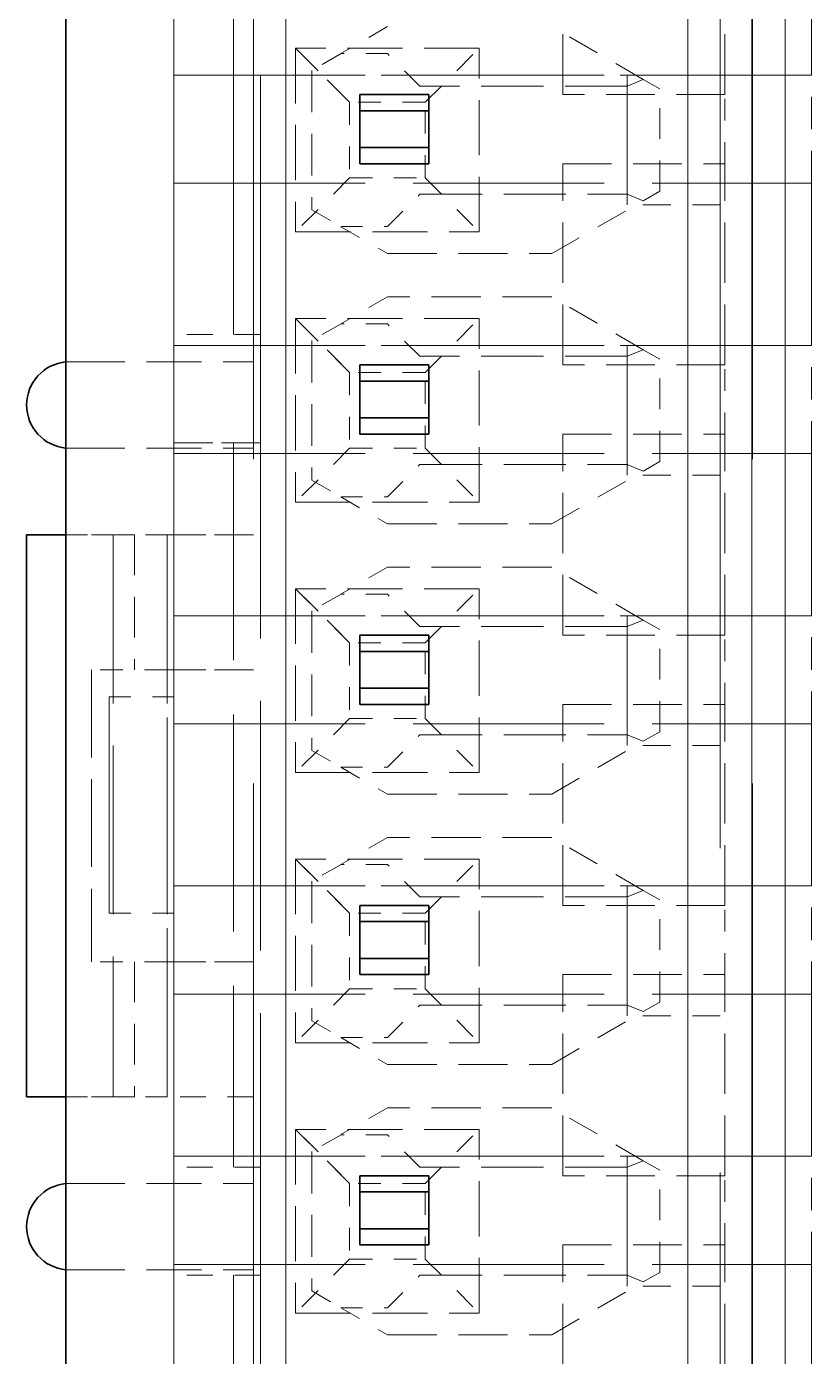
# Model space of a CAD drawing. Extents: x 23 to 417, y 3 to 294.
# Drawn here: x 229.65 to 233.28, y 134.02 to 140.17 of the extents above; entities that cross this region are included whole.
import ezdxf

# ---------------------------------------------------------------- set-up
doc = ezdxf.new("R2010")
doc.units = 0
doc.linetypes.add('DASHED', pattern=[15, 12, -3])
doc.layers.get('0').update_dxf_attribs({"lineweight": 13})

# ---------------------------------------------------------------- blocks, each defined once
blk = doc.blocks.new('BLOCK3528')
at = {"color": 7, "lineweight": 35}
blk.add_line((-81, 48.3), (-81, -50.2), dxfattribs=at)
at = {"color": 7, "linetype": 'DASHED', "lineweight": 13, "ltscale": 0.28325}
for p, q in [((-79.45, 26.42), (-79.45, 37.75)), ((-79.45, 37.75), (-79.45, 26.42)), ((-79.45, 6.39), (-79.45, 17.72)), ((-79.45, 17.72), (-79.45, 6.39))]:
    blk.add_line(p, q, dxfattribs=at)
at = {"color": 7, "linetype": 'DASHED', "lineweight": 13}
for p, q in [((-74.65, 37.75), (-74.65, 6.39)), ((-74.65, 6.39), (-74.65, 37.75)), ((-79.264, 37.269), (-79.264, 6.669)), ((-79.264, 37.269), (-79.264, 6.669)), ((-74.944, 6.669), (-74.944, 37.269)), ((-74.944, 6.669), (-74.944, 37.269)), ((-74.644, 37.269), (-74.644, 6.669)), ((-74.644, 37.269), (-74.644, 6.669)), ((-74.344, 6.669), (-74.344, 37.269)), ((-74.344, 37.269), (-74.344, 6.669)), ((-78.964, 6.969), (-78.964, 36.969)), ((-78.964, 36.969), (-78.964, 6.969)), ((-75.244, 36.969), (-75.244, 6.969)), ((-75.244, 6.969), (-75.244, 36.969))]:
    blk.add_line(p, q, dxfattribs=at)
at = {"color": 7, "linetype": 'DASHED', "lineweight": 13, "ltscale": 0.2895}
for p, q in [((-79.2, 37.5), (-79.2, 25.92)), ((-79.2, 37.5), (-79.2, 25.92)), ((-79.2, 18.22), (-79.2, 6.64)), ((-79.2, 18.22), (-79.2, 6.64))]:
    blk.add_line(p, q, dxfattribs=at)
at = {"color": 7, "linetype": 'DASHED', "lineweight": 13, "ltscale": 0.0465}
for p, q in [((-76.4, 28.64), (-76.4, 30.5)), ((-76.4, 28.64), (-76.4, 30.5)), ((-74.9, 28.64), (-74.9, 30.5)), ((-74.9, 28.64), (-74.9, 30.5)), ((-76.4, 26.14), (-76.4, 28)), ((-76.4, 26.14), (-76.4, 28)), ((-74.9, 26.14), (-74.9, 28)), ((-74.9, 26.14), (-74.9, 28)), ((-76.4, 23.64), (-76.4, 25.5)), ((-76.4, 23.64), (-76.4, 25.5)), ((-74.9, 23.64), (-74.9, 25.5)), ((-74.9, 23.64), (-74.9, 25.5)), ((-76.4, 21.14), (-76.4, 23)), ((-76.4, 21.14), (-76.4, 23)), ((-74.9, 21.14), (-74.9, 23)), ((-74.9, 21.14), (-74.9, 23)), ((-76.4, 18.64), (-76.4, 20.5)), ((-76.4, 18.64), (-76.4, 20.5)), ((-74.9, 18.64), (-74.9, 20.5)), ((-74.9, 18.64), (-74.9, 20.5)), ((-76.4, 16.14), (-76.4, 18)), ((-76.4, 16.14), (-76.4, 18)), ((-74.9, 16.14), (-74.9, 18)), ((-74.9, 16.14), (-74.9, 18))]:
    blk.add_line(p, q, dxfattribs=at)
at = {"color": 7, "linetype": 'DASHED', "lineweight": 13, "ltscale": 0.0375}
for p, q in [((-80, 28.82), (-80, 30.32)), ((-80, 30.32), (-80, 28.82)), ((-74.1, 28.82), (-74.1, 30.32)), ((-74.1, 30.32), (-74.1, 28.82)), ((-74.9, 28.64), (-76.4, 28.64)), ((-74.9, 28.64), (-76.4, 28.64)), ((-76.4, 28), (-74.9, 28)), ((-76.4, 28), (-74.9, 28)), ((-80, 26.32), (-80, 27.82)), ((-80, 27.82), (-80, 26.32)), ((-74.1, 26.32), (-74.1, 27.82)), ((-74.1, 27.82), (-74.1, 26.32)), ((-74.9, 26.14), (-76.4, 26.14)), ((-74.9, 26.14), (-76.4, 26.14)), ((-76.4, 25.5), (-74.9, 25.5)), ((-76.4, 25.5), (-74.9, 25.5)), ((-80, 23.82), (-80, 25.32)), ((-80, 25.32), (-80, 23.82)), ((-74.1, 23.82), (-74.1, 25.32)), ((-74.1, 25.32), (-74.1, 23.82)), ((-74.9, 23.64), (-76.4, 23.64)), ((-74.9, 23.64), (-76.4, 23.64)), ((-76.4, 23), (-74.9, 23)), ((-76.4, 23), (-74.9, 23)), ((-80, 21.32), (-80, 22.82)), ((-80, 22.82), (-80, 21.32)), ((-74.1, 21.32), (-74.1, 22.82)), ((-74.1, 22.82), (-74.1, 21.32)), ((-74.9, 21.14), (-76.4, 21.14)), ((-74.9, 21.14), (-76.4, 21.14)), ((-76.4, 20.5), (-74.9, 20.5)), ((-76.4, 20.5), (-74.9, 20.5)), ((-80, 18.82), (-80, 20.32)), ((-80, 20.32), (-80, 18.82)), ((-74.1, 18.82), (-74.1, 20.32)), ((-74.1, 20.32), (-74.1, 18.82)), ((-74.9, 18.64), (-76.4, 18.64)), ((-74.9, 18.64), (-76.4, 18.64)), ((-76.4, 18), (-74.9, 18)), ((-76.4, 18), (-74.9, 18)), ((-80, 16.32), (-80, 17.82)), ((-80, 17.82), (-80, 16.32)), ((-74.1, 16.32), (-74.1, 17.82)), ((-74.1, 17.82), (-74.1, 16.32))]:
    blk.add_line(p, q, dxfattribs=at)
at = {"color": 7, "linetype": 'DASHED', "lineweight": 13, "ltscale": 0.012459}
for p, q in [((-78.024, 29.269), (-78.456, 29.02)), ((-78.024, 29.269), (-78.456, 29.02)), ((-78.456, 27.418), (-78.024, 27.169)), ((-78.456, 27.418), (-78.024, 27.169)), ((-78.024, 26.769), (-78.456, 26.52)), ((-78.024, 26.769), (-78.456, 26.52)), ((-78.456, 24.918), (-78.024, 24.669)), ((-78.456, 24.918), (-78.024, 24.669)), ((-78.024, 24.269), (-78.456, 24.02)), ((-78.024, 24.269), (-78.456, 24.02)), ((-78.456, 22.418), (-78.024, 22.169)), ((-78.456, 22.418), (-78.024, 22.169)), ((-78.024, 21.769), (-78.456, 21.52)), ((-78.024, 21.769), (-78.456, 21.52)), ((-78.456, 19.918), (-78.024, 19.669)), ((-78.456, 19.918), (-78.024, 19.669)), ((-78.024, 19.269), (-78.456, 19.02)), ((-78.024, 19.269), (-78.456, 19.02)), ((-78.456, 17.418), (-78.024, 17.169)), ((-78.456, 17.418), (-78.024, 17.169))]:
    blk.add_line(p, q, dxfattribs=at)
at = {"color": 7, "linetype": 'DASHED', "lineweight": 13, "ltscale": 0.024484}
for p, q in [((-75.656, 28.779), (-76.504, 29.269)), ((-75.656, 28.779), (-76.504, 29.269)), ((-76.504, 27.169), (-75.656, 27.658)), ((-76.504, 27.169), (-75.656, 27.658)), ((-75.656, 26.279), (-76.504, 26.769)), ((-75.656, 26.279), (-76.504, 26.769)), ((-76.504, 24.669), (-75.656, 25.158)), ((-76.504, 24.669), (-75.656, 25.158)), ((-75.656, 23.779), (-76.504, 24.269)), ((-75.656, 23.779), (-76.504, 24.269)), ((-76.504, 22.169), (-75.656, 22.658)), ((-76.504, 22.169), (-75.656, 22.658)), ((-75.656, 21.279), (-76.504, 21.769)), ((-75.656, 21.279), (-76.504, 21.769)), ((-76.504, 19.669), (-75.656, 20.158)), ((-76.504, 19.669), (-75.656, 20.158)), ((-75.656, 18.779), (-76.504, 19.269)), ((-75.656, 18.779), (-76.504, 19.269)), ((-76.504, 17.169), (-75.656, 17.658)), ((-76.504, 17.169), (-75.656, 17.658))]:
    blk.add_line(p, q, dxfattribs=at)
at = {"color": 7, "linetype": 'DASHED', "lineweight": 13, "ltscale": 0.0425}
for p, q in [((-77.174, 29.069), (-78.874, 29.069)), ((-78.874, 29.069), (-78.874, 27.369)), ((-77.174, 29.069), (-78.874, 29.069)), ((-78.874, 29.069), (-78.874, 27.369)), ((-77.174, 27.369), (-77.174, 29.069)), ((-77.174, 27.369), (-77.174, 29.069)), ((-78.874, 27.369), (-77.174, 27.369)), ((-78.874, 27.369), (-77.174, 27.369)), ((-77.174, 26.569), (-78.874, 26.569)), ((-78.874, 26.569), (-78.874, 24.869)), ((-77.174, 26.569), (-78.874, 26.569)), ((-78.874, 26.569), (-78.874, 24.869)), ((-77.174, 24.869), (-77.174, 26.569)), ((-77.174, 24.869), (-77.174, 26.569)), ((-80.964, 26.169), (-79.264, 26.169)), ((-80.964, 26.169), (-79.264, 26.169)), ((-80.964, 25.369), (-79.264, 25.369)), ((-80.964, 25.369), (-79.264, 25.369)), ((-78.874, 24.869), (-77.174, 24.869)), ((-78.874, 24.869), (-77.174, 24.869)), ((-77.174, 24.069), (-78.874, 24.069)), ((-78.874, 24.069), (-78.874, 22.369)), ((-77.174, 24.069), (-78.874, 24.069)), ((-78.874, 24.069), (-78.874, 22.369)), ((-77.174, 22.369), (-77.174, 24.069)), ((-77.174, 22.369), (-77.174, 24.069)), ((-78.874, 22.369), (-77.174, 22.369)), ((-78.874, 22.369), (-77.174, 22.369)), ((-77.174, 21.569), (-78.874, 21.569)), ((-78.874, 21.569), (-78.874, 19.869)), ((-77.174, 21.569), (-78.874, 21.569)), ((-78.874, 21.569), (-78.874, 19.869)), ((-77.174, 19.869), (-77.174, 21.569)), ((-77.174, 19.869), (-77.174, 21.569)), ((-78.874, 19.869), (-77.174, 19.869)), ((-78.874, 19.869), (-77.174, 19.869)), ((-77.174, 19.069), (-78.874, 19.069)), ((-78.874, 19.069), (-78.874, 17.369)), ((-77.174, 19.069), (-78.874, 19.069)), ((-78.874, 19.069), (-78.874, 17.369)), ((-77.174, 17.369), (-77.174, 19.069)), ((-77.174, 17.369), (-77.174, 19.069)), ((-80.964, 18.569), (-79.264, 18.569)), ((-80.964, 18.569), (-79.264, 18.569)), ((-80.964, 17.769), (-79.264, 17.769)), ((-80.964, 17.769), (-79.264, 17.769)), ((-78.874, 17.369), (-77.174, 17.369)), ((-78.874, 17.369), (-77.174, 17.369))]:
    blk.add_line(p, q, dxfattribs=at)
at = {"color": 7, "linetype": 'DASHED', "lineweight": 13, "ltscale": 0.017678}
for p, q in [((-78.874, 29.069), (-78.374, 28.569)), ((-78.374, 28.569), (-78.874, 29.069)), ((-77.674, 28.569), (-77.174, 29.069)), ((-77.674, 28.569), (-77.174, 29.069)), ((-78.374, 27.869), (-78.874, 27.369)), ((-78.374, 27.869), (-78.874, 27.369)), ((-77.674, 27.869), (-77.174, 27.369)), ((-77.674, 27.869), (-77.174, 27.369)), ((-78.874, 26.569), (-78.374, 26.069)), ((-78.374, 26.069), (-78.874, 26.569)), ((-77.674, 26.069), (-77.174, 26.569)), ((-77.674, 26.069), (-77.174, 26.569)), ((-78.374, 25.369), (-78.874, 24.869)), ((-78.374, 25.369), (-78.874, 24.869)), ((-77.674, 25.369), (-77.174, 24.869)), ((-77.674, 25.369), (-77.174, 24.869)), ((-78.874, 24.069), (-78.374, 23.569)), ((-78.374, 23.569), (-78.874, 24.069)), ((-77.674, 23.569), (-77.174, 24.069)), ((-77.674, 23.569), (-77.174, 24.069)), ((-78.374, 22.869), (-78.874, 22.369)), ((-78.374, 22.869), (-78.874, 22.369)), ((-77.674, 22.869), (-77.174, 22.369)), ((-77.674, 22.869), (-77.174, 22.369)), ((-78.874, 21.569), (-78.374, 21.069)), ((-78.374, 21.069), (-78.874, 21.569)), ((-77.674, 21.069), (-77.174, 21.569)), ((-77.674, 21.069), (-77.174, 21.569)), ((-78.374, 20.369), (-78.874, 19.869)), ((-78.374, 20.369), (-78.874, 19.869)), ((-77.674, 20.369), (-77.174, 19.869)), ((-77.674, 20.369), (-77.174, 19.869)), ((-78.874, 19.069), (-78.374, 18.569)), ((-78.374, 18.569), (-78.874, 19.069)), ((-77.674, 18.569), (-77.174, 19.069)), ((-77.674, 18.569), (-77.174, 19.069)), ((-78.374, 17.869), (-78.874, 17.369)), ((-78.374, 17.869), (-78.874, 17.369)), ((-77.674, 17.869), (-77.174, 17.369)), ((-77.674, 17.869), (-77.174, 17.369))]:
    blk.add_line(p, q, dxfattribs=at)
at = {"color": 7, "linetype": 'DASHED', "lineweight": 13, "ltscale": 0.007783}
for p, q in [((-78.454, 29.019), (-78.724, 28.864)), ((-78.454, 29.019), (-78.724, 28.864)), ((-78.724, 27.574), (-78.454, 27.419)), ((-78.724, 27.574), (-78.454, 27.419)), ((-78.454, 26.519), (-78.724, 26.364)), ((-78.454, 26.519), (-78.724, 26.364)), ((-78.724, 25.074), (-78.454, 24.919)), ((-78.724, 25.074), (-78.454, 24.919)), ((-78.454, 24.019), (-78.724, 23.864)), ((-78.454, 24.019), (-78.724, 23.864)), ((-78.724, 22.574), (-78.454, 22.419)), ((-78.724, 22.574), (-78.454, 22.419)), ((-78.454, 21.519), (-78.724, 21.364)), ((-78.454, 21.519), (-78.724, 21.364)), ((-78.724, 20.074), (-78.454, 19.919)), ((-78.724, 20.074), (-78.454, 19.919)), ((-78.454, 19.019), (-78.724, 18.864)), ((-78.454, 19.019), (-78.724, 18.864)), ((-78.724, 17.574), (-78.454, 17.419)), ((-78.724, 17.574), (-78.454, 17.419))]:
    blk.add_line(p, q, dxfattribs=at)
at = {"color": 7, "linetype": 'DASHED', "lineweight": 13, "ltscale": 0.01075}
for p, q in [((-78.024, 29.019), (-78.454, 29.019)), ((-78.024, 29.019), (-78.454, 29.019)), ((-78.454, 27.419), (-78.024, 27.419)), ((-78.454, 27.419), (-78.024, 27.419)), ((-78.024, 26.519), (-78.454, 26.519)), ((-78.024, 26.519), (-78.454, 26.519)), ((-78.454, 24.919), (-78.024, 24.919)), ((-78.454, 24.919), (-78.024, 24.919)), ((-78.024, 24.019), (-78.454, 24.019)), ((-78.024, 24.019), (-78.454, 24.019)), ((-78.454, 22.419), (-78.024, 22.419)), ((-78.454, 22.419), (-78.024, 22.419)), ((-78.024, 21.519), (-78.454, 21.519)), ((-78.024, 21.519), (-78.454, 21.519)), ((-78.454, 19.919), (-78.024, 19.919)), ((-78.454, 19.919), (-78.024, 19.919)), ((-78.024, 19.019), (-78.454, 19.019)), ((-78.024, 19.019), (-78.454, 19.019)), ((-78.454, 17.419), (-78.024, 17.419)), ((-78.454, 17.419), (-78.024, 17.419))]:
    blk.add_line(p, q, dxfattribs=at)
at = {"color": 7, "linetype": 'DASHED', "lineweight": 13, "ltscale": 0.010607}
for p, q in [((-77.724, 28.719), (-78.024, 29.019)), ((-77.724, 28.719), (-78.024, 29.019)), ((-78.024, 27.419), (-77.724, 27.719)), ((-78.024, 27.419), (-77.724, 27.719)), ((-77.724, 26.219), (-78.024, 26.519)), ((-77.724, 26.219), (-78.024, 26.519)), ((-78.024, 24.919), (-77.724, 25.219)), ((-78.024, 24.919), (-77.724, 25.219)), ((-77.724, 23.719), (-78.024, 24.019)), ((-77.724, 23.719), (-78.024, 24.019)), ((-78.024, 22.419), (-77.724, 22.719)), ((-78.024, 22.419), (-77.724, 22.719)), ((-77.724, 21.219), (-78.024, 21.519)), ((-77.724, 21.219), (-78.024, 21.519)), ((-78.024, 19.919), (-77.724, 20.219)), ((-78.024, 19.919), (-77.724, 20.219)), ((-77.724, 18.719), (-78.024, 19.019)), ((-77.724, 18.719), (-78.024, 19.019)), ((-78.024, 17.419), (-77.724, 17.719)), ((-78.024, 17.419), (-77.724, 17.719))]:
    blk.add_line(p, q, dxfattribs=at)
at = {"color": 7, "linetype": 'DASHED', "lineweight": 13, "ltscale": 0.025}
for p, q in [((-80, 28.82), (-80, 27.82)), ((-80, 27.82), (-80, 28.82)), ((-74.1, 27.82), (-74.1, 28.82)), ((-74.1, 27.82), (-74.1, 28.82)), ((-75.804, 27.719), (-75.804, 28.719)), ((-75.804, 28.719), (-75.804, 27.719)), ((-80, 26.32), (-80, 25.32)), ((-80, 25.32), (-80, 26.32)), ((-75.804, 25.219), (-75.804, 26.219)), ((-75.804, 26.219), (-75.804, 25.219)), ((-74.1, 25.32), (-74.1, 26.32)), ((-74.1, 25.32), (-74.1, 26.32)), ((-80, 23.82), (-80, 22.82)), ((-80, 22.82), (-80, 23.82)), ((-74.1, 22.82), (-74.1, 23.82)), ((-74.1, 22.82), (-74.1, 23.82)), ((-75.804, 22.719), (-75.804, 23.719)), ((-75.804, 23.719), (-75.804, 22.719)), ((-80, 21.32), (-80, 20.32)), ((-80, 20.32), (-80, 21.32)), ((-74.1, 20.32), (-74.1, 21.32)), ((-74.1, 20.32), (-74.1, 21.32)), ((-75.804, 20.219), (-75.804, 21.219)), ((-75.804, 21.219), (-75.804, 20.219)), ((-80, 18.82), (-80, 17.82)), ((-80, 17.82), (-80, 18.82)), ((-74.1, 17.82), (-74.1, 18.82)), ((-74.1, 17.82), (-74.1, 18.82)), ((-75.804, 17.719), (-75.804, 18.719)), ((-75.804, 18.719), (-75.804, 17.719))]:
    blk.add_line(p, q, dxfattribs=at)
at = {"color": 7, "linetype": 'DASHED', "lineweight": 13, "ltscale": 0.1475}
for p, q in [((-74.1, 28.82), (-80, 28.82)), ((-80, 28.82), (-74.1, 28.82)), ((-80, 27.82), (-74.1, 27.82)), ((-80, 27.82), (-74.1, 27.82)), ((-74.1, 26.32), (-80, 26.32)), ((-80, 26.32), (-74.1, 26.32)), ((-80, 25.32), (-74.1, 25.32)), ((-80, 25.32), (-74.1, 25.32)), ((-74.1, 23.82), (-80, 23.82)), ((-80, 23.82), (-74.1, 23.82)), ((-80, 22.82), (-74.1, 22.82)), ((-80, 22.82), (-74.1, 22.82)), ((-74.1, 21.32), (-80, 21.32)), ((-80, 21.32), (-74.1, 21.32)), ((-80, 20.32), (-74.1, 20.32)), ((-80, 20.32), (-74.1, 20.32)), ((-74.1, 18.82), (-80, 18.82)), ((-80, 18.82), (-74.1, 18.82)), ((-80, 17.82), (-74.1, 17.82)), ((-80, 17.82), (-74.1, 17.82))]:
    blk.add_line(p, q, dxfattribs=at)
at = {"color": 7, "linetype": 'DASHED', "lineweight": 13, "ltscale": 0.03225}
for p, q in [((-78.724, 28.864), (-78.724, 27.574)), ((-78.724, 28.864), (-78.724, 27.574)), ((-78.724, 26.364), (-78.724, 25.074)), ((-78.724, 26.364), (-78.724, 25.074)), ((-78.724, 23.864), (-78.724, 22.574)), ((-78.724, 23.864), (-78.724, 22.574)), ((-78.724, 21.364), (-78.724, 20.074)), ((-78.724, 21.364), (-78.724, 20.074)), ((-78.724, 18.864), (-78.724, 17.574)), ((-78.724, 18.864), (-78.724, 17.574))]:
    blk.add_line(p, q, dxfattribs=at)
at = {"color": 7, "linetype": 'DASHED', "lineweight": 13, "ltscale": 0.0025}
for p, q in [((-75.804, 28.819), (-75.804, 28.719)), ((-75.804, 28.819), (-75.804, 28.719)), ((-75.804, 27.719), (-75.804, 27.619)), ((-75.804, 27.719), (-75.804, 27.619)), ((-75.804, 26.319), (-75.804, 26.219)), ((-75.804, 26.319), (-75.804, 26.219)), ((-75.804, 25.219), (-75.804, 25.119)), ((-75.804, 25.219), (-75.804, 25.119)), ((-75.804, 23.819), (-75.804, 23.719)), ((-75.804, 23.819), (-75.804, 23.719)), ((-75.804, 22.719), (-75.804, 22.619)), ((-75.804, 22.719), (-75.804, 22.619)), ((-75.804, 21.319), (-75.804, 21.219)), ((-75.804, 21.319), (-75.804, 21.219)), ((-75.804, 20.219), (-75.804, 20.119)), ((-75.804, 20.219), (-75.804, 20.119)), ((-75.804, 18.819), (-75.804, 18.719)), ((-75.804, 18.819), (-75.804, 18.719)), ((-75.804, 17.719), (-75.804, 17.619)), ((-75.804, 17.719), (-75.804, 17.619))]:
    blk.add_line(p, q, dxfattribs=at)
at = {"color": 7, "linetype": 'DASHED', "lineweight": 13, "ltscale": 0.048}
for p, q in [((-75.804, 28.719), (-77.724, 28.719)), ((-75.804, 28.719), (-77.724, 28.719)), ((-77.724, 27.719), (-75.804, 27.719)), ((-77.724, 27.719), (-75.804, 27.719)), ((-75.804, 26.219), (-77.724, 26.219)), ((-75.804, 26.219), (-77.724, 26.219)), ((-77.724, 25.219), (-75.804, 25.219)), ((-77.724, 25.219), (-75.804, 25.219)), ((-75.804, 23.719), (-77.724, 23.719)), ((-75.804, 23.719), (-77.724, 23.719)), ((-77.724, 22.719), (-75.804, 22.719)), ((-77.724, 22.719), (-75.804, 22.719)), ((-75.804, 21.219), (-77.724, 21.219)), ((-75.804, 21.219), (-77.724, 21.219)), ((-77.724, 20.219), (-75.804, 20.219)), ((-77.724, 20.219), (-75.804, 20.219)), ((-75.804, 18.719), (-77.724, 18.719)), ((-75.804, 18.719), (-77.724, 18.719)), ((-77.724, 17.719), (-75.804, 17.719)), ((-77.724, 17.719), (-75.804, 17.719))]:
    blk.add_line(p, q, dxfattribs=at)
at = {"color": 7, "linetype": 'DASHED', "lineweight": 13, "ltscale": 0.003997}
for p, q in [((-75.804, 28.719), (-75.656, 28.779)), ((-75.804, 28.719), (-75.656, 28.779)), ((-75.804, 27.719), (-75.656, 27.658)), ((-75.804, 27.719), (-75.656, 27.658)), ((-75.804, 26.219), (-75.656, 26.279)), ((-75.804, 26.219), (-75.656, 26.279)), ((-75.804, 25.219), (-75.656, 25.158)), ((-75.804, 25.219), (-75.656, 25.158)), ((-75.804, 23.719), (-75.656, 23.779)), ((-75.804, 23.719), (-75.656, 23.779)), ((-75.804, 22.719), (-75.656, 22.658)), ((-75.804, 22.719), (-75.656, 22.658)), ((-75.804, 21.219), (-75.656, 21.279)), ((-75.804, 21.219), (-75.656, 21.279)), ((-75.804, 20.219), (-75.656, 20.158)), ((-75.804, 20.219), (-75.656, 20.158)), ((-75.804, 18.719), (-75.656, 18.779)), ((-75.804, 18.719), (-75.656, 18.779)), ((-75.804, 17.719), (-75.656, 17.658)), ((-75.804, 17.719), (-75.656, 17.658))]:
    blk.add_line(p, q, dxfattribs=at)
at = {"color": 7, "linetype": 'DASHED', "lineweight": 13, "ltscale": 0.004379}
for p, q in [((-75.504, 28.692), (-75.656, 28.779)), ((-75.504, 28.692), (-75.656, 28.779)), ((-75.504, 27.746), (-75.656, 27.658)), ((-75.504, 27.746), (-75.656, 27.658)), ((-75.504, 26.192), (-75.656, 26.279)), ((-75.504, 26.192), (-75.656, 26.279)), ((-75.504, 25.246), (-75.656, 25.158)), ((-75.504, 25.246), (-75.656, 25.158)), ((-75.504, 23.692), (-75.656, 23.779)), ((-75.504, 23.692), (-75.656, 23.779)), ((-75.504, 22.746), (-75.656, 22.658)), ((-75.504, 22.746), (-75.656, 22.658)), ((-75.504, 21.192), (-75.656, 21.279)), ((-75.504, 21.192), (-75.656, 21.279)), ((-75.504, 20.246), (-75.656, 20.158)), ((-75.504, 20.246), (-75.656, 20.158)), ((-75.504, 18.692), (-75.656, 18.779)), ((-75.504, 18.692), (-75.656, 18.779)), ((-75.504, 17.746), (-75.656, 17.658)), ((-75.504, 17.746), (-75.656, 17.658))]:
    blk.add_line(p, q, dxfattribs=at)
at = {"color": 7, "linetype": 'DASHED', "lineweight": 13, "ltscale": 0.023653}
for p, q in [((-75.504, 27.746), (-75.504, 28.692)), ((-75.504, 27.746), (-75.504, 28.692)), ((-75.504, 25.246), (-75.504, 26.192)), ((-75.504, 25.246), (-75.504, 26.192)), ((-75.504, 22.746), (-75.504, 23.692)), ((-75.504, 22.746), (-75.504, 23.692)), ((-75.504, 20.246), (-75.504, 21.192)), ((-75.504, 20.246), (-75.504, 21.192)), ((-75.504, 17.746), (-75.504, 18.692)), ((-75.504, 17.746), (-75.504, 18.692))]:
    blk.add_line(p, q, dxfattribs=at)
at = {"color": 7, "linetype": 'DASHED', "lineweight": 13, "ltscale": 0.0175}
for p, q in [((-77.674, 28.569), (-78.374, 28.569)), ((-78.374, 28.569), (-78.374, 27.869)), ((-77.674, 28.569), (-78.374, 28.569)), ((-78.374, 28.569), (-78.374, 27.869)), ((-77.674, 27.869), (-77.674, 28.569)), ((-77.674, 27.869), (-77.674, 28.569)), ((-78.374, 27.869), (-77.674, 27.869)), ((-78.374, 27.869), (-77.674, 27.869)), ((-77.674, 26.069), (-78.374, 26.069)), ((-78.374, 26.069), (-78.374, 25.369)), ((-77.674, 26.069), (-78.374, 26.069)), ((-78.374, 26.069), (-78.374, 25.369)), ((-77.674, 25.369), (-77.674, 26.069)), ((-77.674, 25.369), (-77.674, 26.069)), ((-78.374, 25.369), (-77.674, 25.369)), ((-78.374, 25.369), (-77.674, 25.369)), ((-77.674, 23.569), (-78.374, 23.569)), ((-78.374, 23.569), (-78.374, 22.869)), ((-77.674, 23.569), (-78.374, 23.569)), ((-78.374, 23.569), (-78.374, 22.869)), ((-77.674, 22.869), (-77.674, 23.569)), ((-77.674, 22.869), (-77.674, 23.569)), ((-80.064, 23.319), (-80.764, 23.319)), ((-80.064, 23.319), (-80.764, 23.319)), ((-78.374, 22.869), (-77.674, 22.869)), ((-78.374, 22.869), (-77.674, 22.869)), ((-77.674, 21.069), (-78.374, 21.069)), ((-78.374, 21.069), (-78.374, 20.369)), ((-77.674, 21.069), (-78.374, 21.069)), ((-78.374, 21.069), (-78.374, 20.369)), ((-77.674, 20.369), (-77.674, 21.069)), ((-77.674, 20.369), (-77.674, 21.069)), ((-80.064, 20.619), (-80.764, 20.619)), ((-80.064, 20.619), (-80.764, 20.619)), ((-78.374, 20.369), (-77.674, 20.369)), ((-78.374, 20.369), (-77.674, 20.369)), ((-77.674, 18.569), (-78.374, 18.569)), ((-78.374, 18.569), (-78.374, 17.869)), ((-77.674, 18.569), (-78.374, 18.569)), ((-78.374, 18.569), (-78.374, 17.869)), ((-77.674, 17.869), (-77.674, 18.569)), ((-77.674, 17.869), (-77.674, 18.569)), ((-78.374, 17.869), (-77.674, 17.869)), ((-78.374, 17.869), (-77.674, 17.869))]:
    blk.add_line(p, q, dxfattribs=at)
at = {"color": 7, "lineweight": 35, "ltscale": 0.016}
for p, q in [((-77.64, 28.64), (-78.28, 28.64)), ((-78.28, 28.64), (-77.64, 28.64)), ((-78.28, 28.49), (-77.64, 28.49)), ((-78.28, 28.49), (-77.64, 28.49)), ((-78.28, 28.15), (-77.64, 28.15)), ((-78.28, 28.15), (-77.64, 28.15)), ((-77.64, 28), (-78.28, 28)), ((-78.28, 28), (-77.64, 28)), ((-77.64, 26.14), (-78.28, 26.14)), ((-78.28, 26.14), (-77.64, 26.14)), ((-78.28, 25.99), (-77.64, 25.99)), ((-78.28, 25.99), (-77.64, 25.99)), ((-78.28, 25.65), (-77.64, 25.65)), ((-78.28, 25.65), (-77.64, 25.65)), ((-77.64, 25.5), (-78.28, 25.5)), ((-78.28, 25.5), (-77.64, 25.5)), ((-77.64, 23.64), (-78.28, 23.64)), ((-78.28, 23.64), (-77.64, 23.64)), ((-78.28, 23.49), (-77.64, 23.49)), ((-78.28, 23.49), (-77.64, 23.49)), ((-78.28, 23.15), (-77.64, 23.15)), ((-78.28, 23.15), (-77.64, 23.15)), ((-77.64, 23), (-78.28, 23)), ((-78.28, 23), (-77.64, 23)), ((-77.64, 21.14), (-78.28, 21.14)), ((-78.28, 21.14), (-77.64, 21.14)), ((-78.28, 20.99), (-77.64, 20.99)), ((-78.28, 20.99), (-77.64, 20.99)), ((-78.28, 20.65), (-77.64, 20.65)), ((-78.28, 20.65), (-77.64, 20.65)), ((-77.64, 20.5), (-78.28, 20.5)), ((-78.28, 20.5), (-77.64, 20.5)), ((-77.64, 18.64), (-78.28, 18.64)), ((-78.28, 18.64), (-77.64, 18.64)), ((-78.28, 18.49), (-77.64, 18.49)), ((-78.28, 18.49), (-77.64, 18.49)), ((-78.28, 18.15), (-77.64, 18.15)), ((-78.28, 18.15), (-77.64, 18.15)), ((-77.64, 18), (-78.28, 18)), ((-78.28, 18), (-77.64, 18))]:
    blk.add_line(p, q, dxfattribs=at)
at = {"color": 7, "lineweight": 35, "ltscale": 0.00375}
for p, q in [((-78.28, 28.64), (-78.28, 28.49)), ((-78.28, 28.64), (-78.28, 28.49)), ((-77.64, 28.49), (-77.64, 28.64)), ((-77.64, 28.64), (-77.64, 28.49)), ((-78.28, 28.15), (-78.28, 28)), ((-78.28, 28.15), (-78.28, 28)), ((-77.64, 28), (-77.64, 28.15)), ((-77.64, 28.15), (-77.64, 28)), ((-78.28, 26.14), (-78.28, 25.99)), ((-78.28, 26.14), (-78.28, 25.99)), ((-77.64, 25.99), (-77.64, 26.14)), ((-77.64, 26.14), (-77.64, 25.99)), ((-78.28, 25.65), (-78.28, 25.5)), ((-78.28, 25.65), (-78.28, 25.5)), ((-77.64, 25.5), (-77.64, 25.65)), ((-77.64, 25.65), (-77.64, 25.5)), ((-78.28, 23.64), (-78.28, 23.49)), ((-78.28, 23.64), (-78.28, 23.49)), ((-77.64, 23.49), (-77.64, 23.64)), ((-77.64, 23.64), (-77.64, 23.49)), ((-78.28, 23.15), (-78.28, 23)), ((-78.28, 23.15), (-78.28, 23)), ((-77.64, 23), (-77.64, 23.15)), ((-77.64, 23.15), (-77.64, 23)), ((-78.28, 21.14), (-78.28, 20.99)), ((-78.28, 21.14), (-78.28, 20.99)), ((-77.64, 20.99), (-77.64, 21.14)), ((-77.64, 21.14), (-77.64, 20.99)), ((-78.28, 20.65), (-78.28, 20.5)), ((-78.28, 20.65), (-78.28, 20.5)), ((-77.64, 20.5), (-77.64, 20.65)), ((-77.64, 20.65), (-77.64, 20.5)), ((-78.28, 18.64), (-78.28, 18.49)), ((-78.28, 18.64), (-78.28, 18.49)), ((-77.64, 18.49), (-77.64, 18.64)), ((-77.64, 18.64), (-77.64, 18.49)), ((-78.28, 18.15), (-78.28, 18)), ((-78.28, 18.15), (-78.28, 18)), ((-77.64, 18), (-77.64, 18.15)), ((-77.64, 18.15), (-77.64, 18))]:
    blk.add_line(p, q, dxfattribs=at)
at = {"color": 7, "linetype": 'DASHED', "lineweight": 13, "ltscale": 0.016}
for p, q in [((-74.9, 28), (-74.9, 28.64)), ((-74.9, 28), (-74.9, 28.64)), ((-77.64, 28.49), (-78.28, 28.49)), ((-78.28, 28.49), (-77.64, 28.49)), ((-77.64, 28.15), (-78.28, 28.15)), ((-78.28, 28.15), (-77.64, 28.15)), ((-74.9, 25.5), (-74.9, 26.14)), ((-74.9, 25.5), (-74.9, 26.14)), ((-77.64, 25.99), (-78.28, 25.99)), ((-78.28, 25.99), (-77.64, 25.99)), ((-77.64, 25.65), (-78.28, 25.65)), ((-78.28, 25.65), (-77.64, 25.65)), ((-74.9, 23), (-74.9, 23.64)), ((-74.9, 23), (-74.9, 23.64)), ((-77.64, 23.49), (-78.28, 23.49)), ((-78.28, 23.49), (-77.64, 23.49)), ((-77.64, 23.15), (-78.28, 23.15)), ((-78.28, 23.15), (-77.64, 23.15)), ((-74.9, 20.5), (-74.9, 21.14)), ((-74.9, 20.5), (-74.9, 21.14)), ((-77.64, 20.99), (-78.28, 20.99)), ((-78.28, 20.99), (-77.64, 20.99)), ((-77.64, 20.65), (-78.28, 20.65)), ((-78.28, 20.65), (-77.64, 20.65)), ((-74.9, 18), (-74.9, 18.64)), ((-74.9, 18), (-74.9, 18.64)), ((-77.64, 18.49), (-78.28, 18.49)), ((-78.28, 18.49), (-77.64, 18.49)), ((-77.64, 18.15), (-78.28, 18.15)), ((-78.28, 18.15), (-77.64, 18.15))]:
    blk.add_line(p, q, dxfattribs=at)
at = {"color": 7, "lineweight": 35, "ltscale": 0.0085}
for p, q in [((-78.28, 28.49), (-78.28, 28.15)), ((-78.28, 28.49), (-78.28, 28.15)), ((-77.64, 28.15), (-77.64, 28.49)), ((-77.64, 28.49), (-77.64, 28.15)), ((-78.28, 25.99), (-78.28, 25.65)), ((-78.28, 25.99), (-78.28, 25.65)), ((-77.64, 25.65), (-77.64, 25.99)), ((-77.64, 25.99), (-77.64, 25.65)), ((-78.28, 23.49), (-78.28, 23.15)), ((-78.28, 23.49), (-78.28, 23.15)), ((-77.64, 23.15), (-77.64, 23.49)), ((-77.64, 23.49), (-77.64, 23.15)), ((-78.28, 20.99), (-78.28, 20.65)), ((-78.28, 20.99), (-78.28, 20.65)), ((-77.64, 20.65), (-77.64, 20.99)), ((-77.64, 20.99), (-77.64, 20.65)), ((-78.28, 18.49), (-78.28, 18.15)), ((-78.28, 18.49), (-78.28, 18.15)), ((-77.64, 18.15), (-77.64, 18.49)), ((-77.64, 18.49), (-77.64, 18.15))]:
    blk.add_line(p, q, dxfattribs=at)
at = {"color": 7, "linetype": 'DASHED', "lineweight": 13, "ltscale": 0.0215}
for p, q in [((-74.944, 27.619), (-75.804, 27.619)), ((-74.944, 27.619), (-75.804, 27.619)), ((-74.944, 25.119), (-75.804, 25.119)), ((-74.944, 25.119), (-75.804, 25.119)), ((-74.944, 22.619), (-75.804, 22.619)), ((-74.944, 22.619), (-75.804, 22.619)), ((-74.944, 20.119), (-75.804, 20.119)), ((-74.944, 20.119), (-75.804, 20.119)), ((-74.944, 17.619), (-75.804, 17.619)), ((-74.944, 17.619), (-75.804, 17.619))]:
    blk.add_line(p, q, dxfattribs=at)
at = {"color": 7, "linetype": 'DASHED', "lineweight": 13, "ltscale": 0.038}
for p, q in [((-78.024, 27.169), (-76.504, 27.169)), ((-78.024, 27.169), (-76.504, 27.169)), ((-76.504, 26.769), (-78.024, 26.769)), ((-76.504, 26.769), (-78.024, 26.769)), ((-78.024, 24.669), (-76.504, 24.669)), ((-78.024, 24.669), (-76.504, 24.669)), ((-76.504, 24.269), (-78.024, 24.269)), ((-76.504, 24.269), (-78.024, 24.269)), ((-78.024, 22.169), (-76.504, 22.169)), ((-78.024, 22.169), (-76.504, 22.169)), ((-76.504, 21.769), (-78.024, 21.769)), ((-76.504, 21.769), (-78.024, 21.769)), ((-78.024, 19.669), (-76.504, 19.669)), ((-78.024, 19.669), (-76.504, 19.669)), ((-76.504, 19.269), (-78.024, 19.269)), ((-76.504, 19.269), (-78.024, 19.269)), ((-78.024, 17.169), (-76.504, 17.169)), ((-78.024, 17.169), (-76.504, 17.169))]:
    blk.add_line(p, q, dxfattribs=at)
at = {"color": 7, "linetype": 'DASHED', "lineweight": 13, "ltscale": 0.02}
for p, q in [((-79.2, 26.42), (-80, 26.42)), ((-79.2, 26.42), (-80, 26.42)), ((-79.264, 26.169), (-79.264, 25.369)), ((-79.264, 25.369), (-79.264, 26.169)), ((-80, 25.42), (-79.2, 25.42)), ((-79.2, 25.42), (-80, 25.42)), ((-80.064, 24.569), (-79.264, 24.569)), ((-79.264, 24.569), (-80.064, 24.569)), ((-79.264, 23.319), (-80.064, 23.319)), ((-80.064, 23.319), (-79.264, 23.319)), ((-79.264, 20.619), (-80.064, 20.619)), ((-80.064, 20.619), (-79.264, 20.619)), ((-79.264, 19.369), (-80.064, 19.369)), ((-79.264, 19.369), (-80.064, 19.369)), ((-79.2, 18.72), (-80, 18.72)), ((-79.2, 18.72), (-80, 18.72)), ((-79.264, 18.569), (-79.264, 17.769)), ((-79.264, 17.769), (-79.264, 18.569)), ((-79.2, 17.72), (-80, 17.72)), ((-79.2, 17.72), (-80, 17.72))]:
    blk.add_line(p, q, dxfattribs=at)
at = {"color": 7, "linetype": 'DASHED', "lineweight": 13, "ltscale": 0.000891692}
for p, q in [((-81, 26.167), (-80.964, 26.169)), ((-81, 26.167), (-80.964, 26.169)), ((-81, 18.567), (-80.964, 18.569)), ((-81, 18.567), (-80.964, 18.569))]:
    blk.add_line(p, q, dxfattribs=at)
at = {"color": 7, "linetype": 'DASHED', "lineweight": 13, "ltscale": 0.1925}
blk.add_line((-79.2, 25.92), (-79.2, 18.22), dxfattribs=at)
blk.add_line((-79.2, 25.92), (-79.2, 18.22), dxfattribs=at)
at = {"color": 7, "linetype": 'DASHED', "lineweight": 13, "ltscale": 0.000891675}
for p, q in [((-80.964, 25.369), (-81, 25.37)), ((-80.964, 25.369), (-81, 25.37)), ((-80.964, 17.769), (-81, 17.77)), ((-80.964, 17.769), (-81, 17.77))]:
    blk.add_line(p, q, dxfattribs=at)
at = {"color": 7, "linetype": 'DASHED', "lineweight": 13, "ltscale": 0.1675}
blk.add_line((-79.45, 25.42), (-79.45, 18.72), dxfattribs=at)
blk.add_line((-79.45, 25.42), (-79.45, 18.72), dxfattribs=at)
at = {"color": 7, "lineweight": 35, "ltscale": 0.009109}
for p, q in [((-81.364, 24.569), (-81, 24.569)), ((-81, 24.569), (-81.364, 24.569)), ((-81.364, 19.369), (-81, 19.369)), ((-81, 19.369), (-81.364, 19.369))]:
    blk.add_line(p, q, dxfattribs=at)
at = {"color": 7, "lineweight": 35, "ltscale": 0.13}
blk.add_line((-81.364, 24.569), (-81.364, 19.369), dxfattribs=at)
blk.add_line((-81.364, 24.569), (-81.364, 19.369), dxfattribs=at)
at = {"color": 7, "linetype": 'DASHED', "lineweight": 13, "ltscale": 0.010891}
for p, q in [((-81, 24.569), (-80.564, 24.569)), ((-80.564, 24.569), (-81, 24.569)), ((-81, 19.369), (-80.564, 19.369)), ((-80.564, 19.369), (-81, 19.369))]:
    blk.add_line(p, q, dxfattribs=at)
at = {"color": 7, "linetype": 'DASHED', "lineweight": 13, "ltscale": 0.0125}
for p, q in [((-80.564, 24.569), (-80.064, 24.569)), ((-80.064, 24.569), (-80.564, 24.569)), ((-80.564, 19.369), (-80.064, 19.369)), ((-80.064, 19.369), (-80.564, 19.369))]:
    blk.add_line(p, q, dxfattribs=at)
at = {"color": 7, "linetype": 'DASHED', "lineweight": 13, "ltscale": 0.13}
for p, q in [((-80.564, 24.569), (-80.564, 19.369)), ((-80.564, 24.569), (-80.564, 19.369)), ((-80.064, 19.369), (-80.064, 24.569)), ((-80.064, 24.569), (-80.064, 19.369))]:
    blk.add_line(p, q, dxfattribs=at)
at = {"color": 7, "linetype": 'DASHED', "lineweight": 13, "ltscale": 0.03125}
for p, q in [((-80.364, 24.569), (-80.364, 23.319)), ((-80.364, 24.569), (-80.364, 23.319)), ((-80.364, 20.619), (-80.364, 19.369)), ((-80.364, 20.619), (-80.364, 19.369))]:
    blk.add_line(p, q, dxfattribs=at)
at = {"color": 7, "linetype": 'DASHED', "lineweight": 13, "ltscale": 0.0675}
blk.add_line((-80.764, 23.319), (-80.764, 20.619), dxfattribs=at)
blk.add_line((-80.764, 23.319), (-80.764, 20.619), dxfattribs=at)
at = {"color": 7, "linetype": 'DASHED', "lineweight": 13, "ltscale": 0.015}
for p, q in [((-80, 23.07), (-80.6, 23.07)), ((-80, 23.07), (-80.6, 23.07)), ((-80, 21.07), (-80.6, 21.07)), ((-80, 21.07), (-80.6, 21.07))]:
    blk.add_line(p, q, dxfattribs=at)
at = {"color": 7, "linetype": 'DASHED', "lineweight": 13, "ltscale": 0.05}
for p, q in [((-80.6, 21.07), (-80.6, 23.07)), ((-80.6, 23.07), (-80.6, 21.07)), ((-80, 23.07), (-80, 21.07)), ((-80, 23.07), (-80, 21.07))]:
    blk.add_line(p, q, dxfattribs=at)
at = {"color": 7, "lineweight": 35}
for centre in [(-80.964, 25.769), (-80.964, 25.769), (-80.964, 18.169), (-80.964, 18.169)]:
    blk.add_arc(centre, 0.4, 95.1106, 264.8895, dxfattribs=at)

msp = doc.modelspace()

# ---------------------------------------------------------------- block references
at = {"lineweight": 0, "xscale": 0.5, "yscale": 0.5, "zscale": 0.5}
msp.add_blockref('BLOCK3528', (270.3286, 125.5377), dxfattribs=at)

doc.saveas('drawing.dxf')
